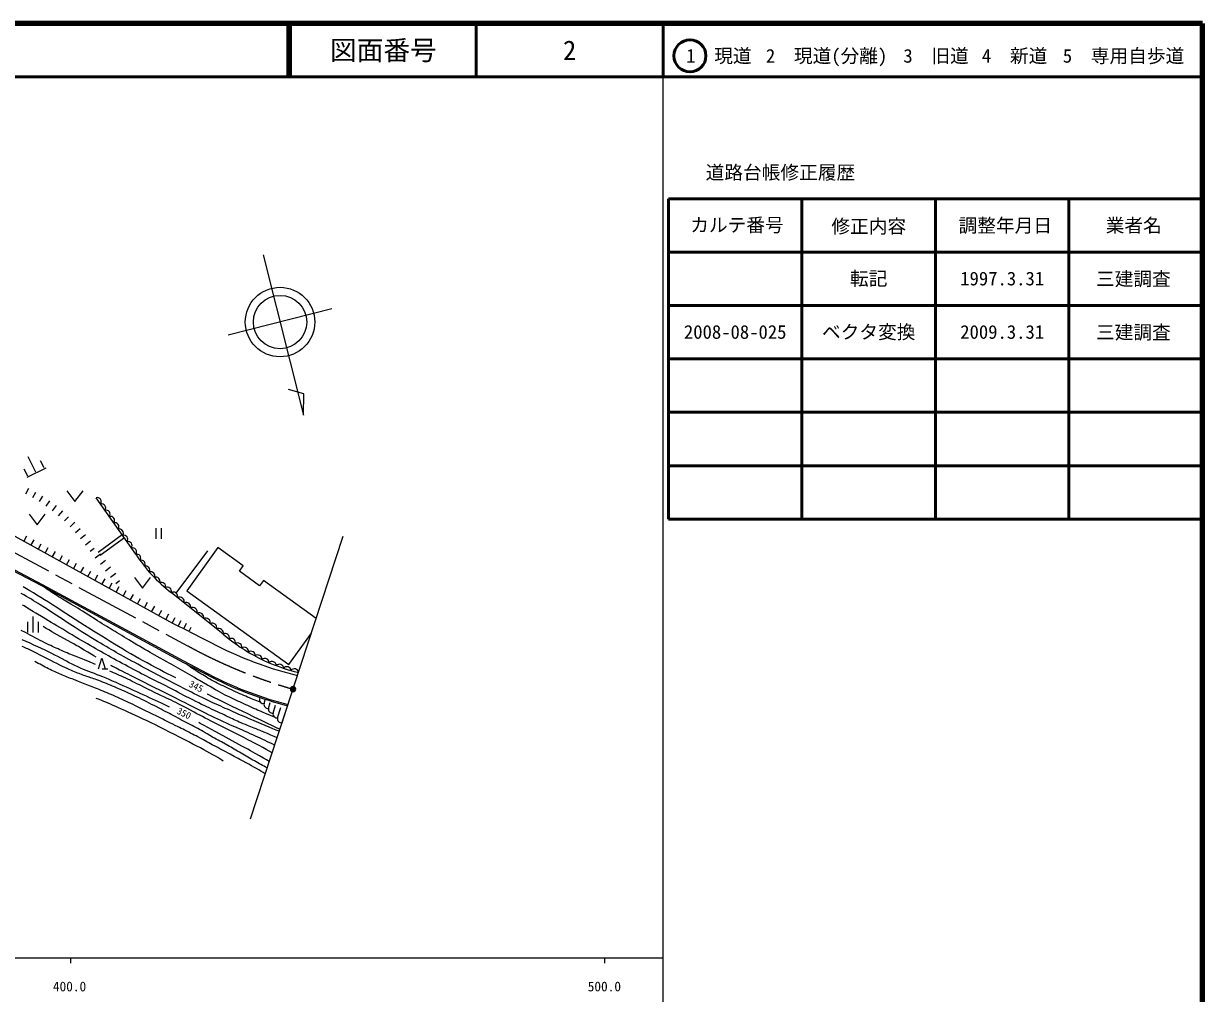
# Model space of a CAD drawing. Units: millimetres, scale not verified. Extents: x 40000 to 680000, y 20000 to 380000.
# Drawn here: x 459232 to 680000, y 198357 to 380000 of the extents above; entities that cross this region are included whole.
import ezdxf
from ezdxf.enums import TextEntityAlignment as Align

# ---------------------------------------------------------------- set-up
doc = ezdxf.new("R2010")
doc.units = ezdxf.units.MM
doc.header["$LTSCALE"] = 1000
doc.header["$PDMODE"] = 32
doc.header["$PDSIZE"] = 500
doc.linetypes.add('CHAIN', pattern=[18.5, 12, -1.5, 3.5, -1.5])
for name, color, linetype, lineweight in [('M-BGD', 7, 'Continuous', 25), ('M-BMK', 2, 'CHAIN', 13), ('M-BMK-SRVR', 3, 'Continuous', 25), ('M-TTL', 2, 'Continuous', 140), ('M-TTL-BAND', 7, 'Continuous', 25), ('M-TTL-FRAM', 2, 'Continuous', 50), ('M-TTL-LINE', 7, 'Continuous', 50)]:
    doc.layers.add(name, color=color, linetype=linetype, lineweight=lineweight)
doc.layers.add('M-OTRS', color=6, linetype='Continuous')
doc.layers.add('M-TTL-TXT', color=7, linetype='Continuous')
doc.styles.add('ＭＳ ゴシック', font='')
doc.styles.get('ＭＳ ゴシック').set_extended_font_data('MS Gothic')

msp = doc.modelspace()

# ---------------------------------------------------------------- hatches: boundary and pattern name
at = {"layer": 'M-BMK-SRVR'}
msp.add_hatch(color=256, dxfattribs=at).paths.add_polyline_path([(510190, 255339, 1), (509190, 255339, 1)])

# ---------------------------------------------------------------- linework, layer by layer
at = {"layer": 'M-BGD'}
for p, q in [((504078, 336706), (511665, 306648)), ((516956, 326549), (497564, 321653)), ((511724, 310648), (508837, 311467)), ((511665, 306648), (511724, 310648)), ((461557, 295992), (460106, 298852)), ((463078, 296765), (462407, 298088)), ((460035, 295220), (459364, 296543)), ((459906, 295028), (463477, 296801)), ((459643, 291936), (460192, 293002)), ((460946, 291227), (461543, 292267)), ((462216, 290460), (462859, 291473)), ((463450, 289637), (464138, 290620)), ((464646, 288759), (465378, 289710)), ((480253, 280613), (472832, 291204)), ((436147, 288639), (462608, 274739)), ((436263, 288860), (462726, 274959)), ((465802, 287828), (466575, 288746)), ((467667, 287624), (466914, 286847)), ((467945, 285775), (468823, 286593)), ((468941, 284672), (469844, 285462)), ((484000, 285477), (484000, 283477)), ((485000, 285477), (485000, 283477)), ((459287, 282990), (459865, 284042)), ((460616, 282259), (461194, 283311)), ((469901, 283538), (470829, 284299)), ((470825, 282374), (471777, 283105)), ((477721, 284227), (473186, 280938)), ((478132, 283661), (473597, 280372)), ((461945, 281529), (462523, 282580)), ((463274, 280798), (463852, 281850)), ((464603, 280068), (465181, 281119)), ((465931, 279337), (466510, 280389)), ((472441, 281709), (471733, 281154)), ((472669, 279961), (473613, 280702)), ((487818, 273332), (493760, 281277)), ((467260, 278607), (467838, 279658)), ((468589, 277876), (469167, 278928)), ((469918, 277145), (470496, 278197)), ((473626, 278742), (474570, 279483)), ((474583, 277522), (475527, 278263)), ((471247, 276415), (471825, 277466)), ((472576, 275684), (473154, 276736)), ((473905, 274954), (474483, 276005)), ((475540, 276303), (476484, 277044)), ((462608, 274739), (489035, 260400)), ((462726, 274959), (489152, 260621)), ((475234, 274223), (475812, 275275)), ((477202, 275660), (476486, 275098)), ((476562, 273493), (477141, 274544)), ((477891, 272762), (478469, 273814)), ((514024, 268553), (504136, 275691)), ((479220, 272031), (479798, 273083)), ((480549, 271301), (481127, 272352)), ((481878, 270570), (482456, 271622)), ((496620, 265655), (486867, 273453)), ((483207, 269840), (483785, 270891)), ((484536, 269109), (485114, 270161)), ((485864, 268379), (486443, 269430)), ((460027, 265967), (460027, 267967)), ((461027, 265967), (461027, 268967)), ((462027, 265967), (462027, 267967)), ((487566, 268702), (487034, 267735)), ((488214, 267138), (488750, 268211)), ((489234, 266628), (489770, 267701)), ((490562, 266888), (490192, 266149)), ((490254, 266118), (496391, 263024)), ((489152, 260621), (494863, 257670)), ((473981, 259177), (474981, 259177)), ((489035, 260400), (494750, 257447)), ((503456, 253790), (503404, 253536)), ((504263, 252639), (504446, 253316)), ((505109, 251745), (505435, 252841)), ((505952, 250852), (506425, 252367)), ((506793, 249960), (507414, 251892)), ((507633, 249067), (508404, 251418))]:
    msp.add_line(p, q, dxfattribs=at)
for points in [[(490254, 266118), (487193, 267648), (453972, 285912), (442915, 291540)], [(467362, 292487), (468862, 290487), (470362, 292487)], [(460256, 288114), (461756, 286114), (463256, 288114)], [(500341, 278431), (495601, 281852), (489776, 273782), (508905, 259973), (513129, 265823)], [(504136, 275691), (503438, 274725), (499643, 277464), (500341, 278431)], [(479987, 276254), (481487, 274254), (482987, 276254)], [(487755, 257452), (486985, 257833), (486216, 258219), (485448, 258612), (484680, 259011), (483913, 259416), (483146, 259827), (482378, 260244), (481609, 260667), (480839, 261097), (480067, 261533), (479297, 261975), (478530, 262422), (477765, 262876), (476999, 263335), (476232, 263801), (475461, 264273), (474685, 264753), (473901, 265239), (472306, 266233), (471482, 266751), (470634, 267291), (469768, 267846), (468894, 268410), (466293, 270093), (465459, 270630), (464655, 271143), (463889, 271626), (463154, 272085), (462438, 272528), (461742, 272957), (461065, 273371), (460407, 273771), (459768, 274157), (459149, 274528)], [(506217, 250108), (505890, 250231), (505501, 250385), (505054, 250569), (504554, 250780), (504004, 251018), (503707, 251148), (503391, 251287), (503058, 251435), (502712, 251590), (502354, 251752), (501987, 251918), (501615, 252087), (501240, 252259), (500864, 252432), (500490, 252605), (500119, 252776), (499747, 252945), (499374, 253115), (498997, 253286), (498616, 253462), (498227, 253644), (497830, 253833), (497422, 254032), (497003, 254243), (496571, 254467), (496120, 254708), (495649, 254967), (495163, 255239), (494665, 255522), (494161, 255811), (493655, 256104), (492167, 256966), (491697, 257236), (491240, 257498), (490793, 257755), (489920, 258260), (488636, 259003), (488207, 259250), (487776, 259497), (487340, 259746), (486903, 259995), (486467, 260240), (486033, 260484), (484281, 261465), (483833, 261718), (483380, 261976), (482919, 262240), (482446, 262514), (481960, 262796), (481465, 263085), (480963, 263378), (480460, 263673), (479958, 263969), (479462, 264262), (478975, 264551), (478501, 264833), (478045, 265107), (477608, 265369), (477189, 265623), (476783, 265870), (476386, 266112), (475995, 266353), (475605, 266593), (474814, 267083), (473980, 267601), (473539, 267875), (473083, 268160), (472618, 268453), (470266, 269933), (469816, 270214), (469381, 270483), (468955, 270745), (468531, 271002), (468111, 271256), (466513, 272216), (466145, 272440), (465794, 272656), (465462, 272864), (465146, 273064), (464844, 273258), (464554, 273445), (464279, 273625), (464018, 273799), (463772, 273965), (463540, 274124), (463325, 274276), (463125, 274421), (462942, 274558)], [(507101, 247447), (506541, 247672), (505914, 247928), (505230, 248210), (504495, 248517), (503716, 248845), (503304, 249019), (502869, 249204), (502416, 249397), (501950, 249596), (501474, 249800), (500994, 250006), (500513, 250213), (500037, 250419), (499570, 250622), (497830, 251383), (497414, 251566), (496998, 251750), (496580, 251936), (496155, 252127), (495721, 252325), (495273, 252531), (494809, 252748), (494326, 252976), (493827, 253214), (493315, 253461), (492793, 253714), (492265, 253972), (491734, 254233), (491203, 254495), (490675, 254758), (490154, 255018), (489643, 255274), (489144, 255526), (488655, 255774), (488172, 256021), (487693, 256267), (487214, 256514), (486732, 256765), (486244, 257019), (485747, 257280), (485237, 257548), (484712, 257825), (484166, 258113), (483599, 258413), (483018, 258722), (482426, 259037), (481830, 259356), (481234, 259676), (480644, 259993), (480066, 260306), (479504, 260612), (478964, 260908), (477959, 261460), (477485, 261721), (477023, 261978), (476566, 262233), (476109, 262491), (475646, 262755), (475171, 263029), (474679, 263317), (474163, 263623), (473618, 263950), (473046, 264298), (472454, 264662), (471851, 265036), (471242, 265416), (470635, 265796), (470038, 266172), (468899, 266892), (468372, 267225), (467875, 267542), (467401, 267847), (466946, 268142), (466505, 268429), (464824, 269530), (464406, 269801), (463146, 270611), (462339, 271131), (461937, 271389), (461530, 271647), (461116, 271907), (460689, 272170), (460247, 272438), (459785, 272713), (459300, 272996), (458795, 273288)], [(506697, 246216), (506148, 246469), (505551, 246734), (504914, 247010), (504244, 247295), (503547, 247587), (503183, 247737), (502801, 247892), (502406, 248049), (501182, 248534), (500776, 248696), (500379, 248857), (499995, 249017), (499628, 249174), (499284, 249327), (498960, 249474), (498651, 249619), (498350, 249762), (498053, 249906), (497126, 250359), (496787, 250523), (496422, 250696), (496040, 250875), (495650, 251055), (494420, 251621), (493983, 251824), (493529, 252036), (493057, 252261), (492564, 252499), (492049, 252753), (491499, 253030), (490908, 253331), (490285, 253653), (489641, 253987), (488330, 254671), (487683, 255009), (487055, 255337), (486456, 255647), (485896, 255935), (485376, 256199), (484886, 256445), (484421, 256677), (482674, 257544), (482233, 257766), (481779, 257997), (481304, 258243), (480811, 258501), (480307, 258767), (479794, 259039), (479275, 259316), (478752, 259597), (478227, 259881), (477703, 260165), (477181, 260449), (476664, 260732), (476155, 261012), (475655, 261288), (475164, 261560), (474678, 261829), (474196, 262099), (473713, 262369), (473228, 262643), (472737, 262922), (472237, 263208), (471725, 263502), (471199, 263806), (470653, 264123), (470087, 264455), (469506, 264797), (468915, 265147), (468321, 265500), (467727, 265854), (466563, 266549), (465466, 267206), (464944, 267521), (464426, 267834), (463916, 268143), (462925, 268747), (461539, 269592), (461112, 269852), (459977, 270537), (459345, 270920), (459050, 271098)], [(472717, 259964), (472234, 260161), (471721, 260369), (470612, 260817), (469714, 261181), (469398, 261308), (468407, 261704), (468067, 261841), (467724, 261982), (467379, 262124), (467035, 262270), (466693, 262418), (466354, 262567), (466019, 262715), (465684, 262865), (465349, 263017), (465011, 263172), (464667, 263332), (464316, 263499), (463955, 263672), (463582, 263854), (463195, 264045), (462785, 264252), (462349, 264474), (461894, 264709), (461429, 264953), (460959, 265200), (460492, 265447), (460035, 265690), (459595, 265925), (458798, 266353)], [(472854, 261316), (472412, 261595), (471880, 261920), (471272, 262283), (470604, 262675), (469890, 263089), (469504, 263311), (469082, 263551), (468633, 263805), (468168, 264067), (465542, 265543), (464555, 266104), (464256, 266274), (463976, 266434), (463716, 266583), (463479, 266720), (463266, 266844), (463078, 266954), (462919, 267049)], [(504849, 240581), (504563, 240734), (504273, 240891), (503981, 241051), (503685, 241214), (503388, 241380), (503088, 241549), (502786, 241720), (502482, 241893), (502177, 242067), (501870, 242244), (501560, 242424), (501245, 242609), (500928, 242798), (500608, 242989), (499965, 243375), (499644, 243566), (499325, 243756), (499009, 243941), (498696, 244122), (498388, 244297), (498085, 244467), (497786, 244633), (497489, 244796), (496285, 245454), (495972, 245627), (495651, 245807), (495322, 245993), (494985, 246185), (494643, 246382), (493594, 246987), (493241, 247190), (492887, 247391), (492535, 247589), (492185, 247782), (491838, 247972), (491491, 248158), (491145, 248342), (490798, 248525), (490451, 248707), (489046, 249440), (488687, 249628), (488329, 249818), (487616, 250197), (486897, 250579), (486531, 250773), (486159, 250970), (485778, 251170), (485387, 251374), (484984, 251583), (483678, 252255), (483219, 252491), (482755, 252728), (482290, 252963), (481829, 253196), (481375, 253422), (480933, 253640), (480507, 253847), (480095, 254044), (479693, 254234), (479299, 254418), (478911, 254597), (478529, 254771), (478151, 254941), (477776, 255108), (477402, 255272), (477028, 255435), (476652, 255596), (476273, 255757), (475891, 255917), (475507, 256075), (475125, 256230), (474745, 256382), (474371, 256531), (474005, 256674), (473649, 256813), (473305, 256945), (472976, 257070), (472666, 257184), (472375, 257288), (472100, 257382), (471834, 257470), (471319, 257639), (471061, 257725), (470795, 257816), (470520, 257916), (470229, 258025), (469642, 258251), (469352, 258364), (469058, 258479), (468757, 258601), (468443, 258731), (468113, 258871), (467762, 259026), (467385, 259196), (466979, 259386), (466527, 259603), (466026, 259851), (465488, 260122), (464926, 260408), (464353, 260702), (463227, 261281), (462700, 261551), (462213, 261798), (461781, 262014), (461405, 262200), (460783, 262509), (460516, 262640), (460267, 262760), (460026, 262875), (459784, 262987), (459530, 263100), (459256, 263219), (458952, 263348)], [(486567, 251955), (486073, 252194), (485563, 252439), (485039, 252690), (484501, 252945), (483952, 253204), (483391, 253467), (482821, 253733), (482243, 254001), (481657, 254271), (481065, 254542), (480457, 254819), (479827, 255106), (479179, 255399), (478521, 255695), (477858, 255993), (477196, 256287), (476541, 256577), (475898, 256858), (475275, 257128), (474676, 257384), (474103, 257622), (473550, 257842), (473013, 258049), (472488, 258248), (471971, 258442), (471459, 258636), (470948, 258834), (470434, 259041), (469913, 259260), (469381, 259497), (468847, 259750), (468320, 260012), (467797, 260284), (467273, 260563), (466208, 261138), (465660, 261432), (465096, 261729), (464513, 262026), (463907, 262323), (463267, 262629), (462591, 262949), (461887, 263278), (461167, 263611), (460438, 263944), (459711, 264272), (458995, 264590)], [(504479, 239500), (504086, 239738), (503681, 239979), (503261, 240225), (502823, 240479), (502363, 240742), (501893, 241007), (501414, 241274), (500911, 241552), (500366, 241850), (499761, 242177), (499428, 242357), (499072, 242547), (498698, 242746), (497914, 243162), (496719, 243795), (496335, 244000), (495966, 244196), (495610, 244387), (495262, 244575), (494580, 244944), (493910, 245306), (493577, 245486), (493242, 245665), (492906, 245845), (492565, 246026), (491879, 246389), (491535, 246571), (491190, 246752), (490845, 246933), (490499, 247113), (490153, 247293), (489808, 247471), (489462, 247648), (489116, 247824), (488772, 247997), (488430, 248167), (488089, 248335), (487749, 248501), (487064, 248834), (486718, 249002), (486368, 249172), (486012, 249346), (485650, 249524), (485283, 249707), (484912, 249892), (484157, 250270), (483388, 250655), (482998, 250849), (482606, 251044), (482210, 251240), (481812, 251435), (480165, 252241), (479743, 252445), (479322, 252649), (478902, 252850), (478485, 253047), (478073, 253240), (477667, 253427), (477264, 253610), (476861, 253790), (476458, 253967), (476058, 254141), (475661, 254312), (475269, 254479), (474882, 254643), (474501, 254803), (474128, 254959), (473764, 255111), (473409, 255258), (473063, 255400), (472725, 255536), (472394, 255669), (472067, 255799), (471745, 255926), (471109, 256175), (470160, 256546), (469847, 256667), (469536, 256785), (468616, 257133), (468314, 257249), (468013, 257366), (467713, 257484), (467416, 257605), (467122, 257726), (466833, 257846), (466548, 257965), (466266, 258084), (465984, 258205), (465702, 258329), (465417, 258456), (465128, 258588), (464834, 258725), (464533, 258868), (464226, 259018), (463917, 259170), (463605, 259327), (463290, 259488), (462971, 259654), (462648, 259824), (462320, 259998), (461989, 260178), (461652, 260363), (461310, 260553)], [(473281, 259177), (473881, 261177), (474481, 259177)], [(505779, 243417), (505256, 243722), (504673, 244050), (504034, 244401), (503341, 244775), (502596, 245171), (502202, 245377), (501791, 245590), (501364, 245809), (500924, 246034), (500472, 246264), (494338, 249377), (493794, 249655), (493258, 249929), (492733, 250199), (492215, 250468), (491697, 250740), (491180, 251014), (489652, 251825), (489156, 252087), (488669, 252341), (488193, 252587), (487729, 252823), (487282, 253045), (486852, 253254), (486435, 253453), (486029, 253645), (485628, 253832), (484833, 254203), (484430, 254392), (484021, 254587), (483600, 254790), (483167, 255004), (482724, 255225), (482276, 255452), (480917, 256142), (480470, 256367), (480029, 256587), (479598, 256799), (479179, 257001), (478769, 257194), (478364, 257384), (477965, 257569), (477572, 257749), (477185, 257924), (476805, 258093), (476432, 258256), (476068, 258411), (475712, 258560), (475365, 258701)], [(506253, 244860), (505812, 245076), (505368, 245290), (504922, 245504), (504472, 245717), (504019, 245929), (503562, 246141), (503101, 246354), (502636, 246568), (502166, 246782), (501691, 246999), (501213, 247213), (500735, 247424), (500254, 247633), (498784, 248268), (498279, 248488), (497765, 248716), (497240, 248953), (496703, 249201), (496155, 249459), (495597, 249725), (495031, 249997), (494456, 250277), (493872, 250563), (493278, 250855), (492675, 251154), (491440, 251768), (490808, 252084), (490157, 252410), (489481, 252751), (488786, 253104), (487369, 253826), (485271, 254897), (484605, 255235), (483966, 255557), (483342, 255870), (482720, 256181), (482104, 256488), (480907, 257082), (479277, 257890), (478796, 258130), (478355, 258351), (477566, 258749), (477211, 258928), (476884, 259094), (476586, 259246), (476318, 259384), (476080, 259507), (475874, 259615), (475701, 259707), (475561, 259784)], [(503582, 252892), (503258, 253015), (502926, 253143), (502589, 253276), (502246, 253413), (501898, 253555), (501545, 253700), (501188, 253850), (500827, 254003), (500463, 254159), (500096, 254319), (499722, 254484), (499339, 254654), (498948, 254830), (498553, 255009), (498155, 255192), (497758, 255377), (497363, 255563), (496974, 255750), (496592, 255936), (496220, 256122), (495856, 256307), (495498, 256492), (495144, 256677), (494794, 256864), (494449, 257051), (494107, 257240), (493769, 257430), (493435, 257622), (493104, 257815), (492776, 258011), (492451, 258209), (492130, 258408), (491813, 258609), (491499, 258812), (491189, 259016), (490882, 259222), (490578, 259429), (490278, 259638), (489982, 259849), (489689, 260063)], [(507227, 247830), (506733, 248060), (506199, 248311), (505629, 248580), (505030, 248864), (504405, 249162), (503759, 249470), (502429, 250109), (501079, 250760), (500302, 251136), (498317, 252101), (496198, 253134), (494471, 253979), (493919, 254250), (493663, 254378), (493767, 254330)], [(496632, 241886), (496343, 242075), (496000, 242289), (495605, 242526), (495162, 242784), (494674, 243063), (494144, 243359), (493576, 243672), (492974, 243999), (492339, 244340), (491676, 244692), (490957, 245069), (490164, 245481), (489312, 245920), (488418, 246377), (487499, 246844), (486573, 247312), (485654, 247773), (484760, 248218), (483908, 248639), (483113, 249028), (482359, 249392), (481616, 249746), (480889, 250088), (480180, 250417), (479492, 250734), (478829, 251036), (478193, 251323), (477588, 251595), (477017, 251850), (476482, 252089), (475980, 252311), (475506, 252518), (475061, 252710), (474646, 252887), (474260, 253048), (473905, 253194), (473581, 253324), (473288, 253439), (473029, 253537), (472802, 253619)], [(505242, 241780), (504755, 242079), (504141, 242440), (503419, 242855), (502606, 243314), (501721, 243808), (501236, 244076), (500704, 244368), (500136, 244677), (499543, 244999), (498327, 245656), (496594, 246593), (495136, 247385), (493026, 248533), (492666, 248729), (492333, 248912), (492029, 249079)]]:
    msp.add_lwpolyline(points, dxfattribs=at)
for radius in [6500, 5000]:
    msp.add_circle((507260, 324101), radius, dxfattribs=at)
for centre, radius, start, end in [((473027, 290463), 766, 325.34771, 104.68924), ((473851, 289286), 766, 325.34771, 104.68924), ((474676, 288109), 766, 325.34771, 104.68924), ((475500, 286932), 766, 325.34771, 104.68924), ((476325, 285756), 766, 325.34771, 104.68924), ((477149, 284579), 766, 325.34771, 104.68924), ((477974, 283402), 766, 325.34771, 104.68924), ((478799, 282225), 766, 325.34771, 104.68924), ((479623, 281049), 766, 325.34771, 104.68924), ((480436, 279892), 744, 323.93413, 104.20106), ((503651, 295590), 27781, 212.62427, 232.83084), ((481256, 278742), 744, 326.82078, 107.08771), ((482133, 277636), 744, 329.70743, 109.97436), ((483064, 276575), 744, 332.59408, 112.86102), ((484048, 275562), 744, 335.48074, 115.74767), ((485082, 274601), 744, 338.36739, 118.63432), ((486162, 273692), 744, 341.25404, 121.52097), ((487252, 272685), 859, 346.06473, 116.65047), ((488471, 271710), 859, 346.06473, 116.65047), ((489690, 270736), 859, 346.06473, 116.65047), ((490909, 269761), 859, 346.06473, 116.65047), ((492129, 268786), 859, 346.06473, 116.65047), ((493348, 267812), 859, 346.06473, 116.65047), ((494567, 266837), 859, 346.06473, 116.65047), ((495786, 265862), 859, 346.06473, 116.65047), ((496997, 264971), 782, 342.34524, 118.88346), ((518560, 291235), 33700, 229.37991, 256.53757), ((526581, 324471), 68464, 243.83508, 256.44544), ((498149, 264067), 782, 344.81411, 121.35234), ((499338, 263213), 782, 347.28299, 123.82122), ((500563, 262411), 782, 349.75187, 126.2901), ((501821, 261662), 782, 352.22075, 128.75898), ((503111, 260969), 782, 354.68963, 131.22786), ((504429, 260331), 782, 357.15851, 133.69673), ((505773, 259751), 782, 359.62739, 136.16561), ((507141, 259230), 782, 2.09626, 138.63449), ((508530, 258767), 782, 4.56514, 141.10337), ((509938, 258366), 782, 7.03402, 143.57225), ((525061, 317421), 67198, 243.18733, 255.9032), ((525061, 317421), 66948, 243.18829, 255.9032), ((504157, 253397), 765, 169.56995, 277.97618), ((504996, 252485), 749, 168.13702, 278.73328), ((505835, 251586), 743, 167.61345, 279.05717), ((506674, 250690), 740, 167.34922, 279.23621), ((507513, 249796), 738, 167.19178, 279.34956)]:
    msp.add_arc(centre, radius, start, end, dxfattribs=at)
at = {"layer": 'M-BMK'}
msp.add_line((420733, 300705), (489961, 263466), dxfattribs=at)
msp.add_arc((536197, 347694), 96084, 241.23619, 253.68771, dxfattribs=at)
at = {"layer": 'M-BMK-SRVR'}
for p, q in [((509846, 255814), (519083, 283975)), ((501725, 231055), (509534, 254864))]:
    msp.add_line(p, q, dxfattribs=at)
msp.add_lwpolyline([(510190, 255339, 1), (509190, 255339, 1)], format="xyb", close=True, dxfattribs=at)
at = {"layer": 'M-OTRS'}
msp.add_point((509690, 255339), dxfattribs=at)
at = {"layer": 'M-TTL'}
for p, q in [((680000, 380000), (40000, 380000)), ((680000, 20000), (680000, 380000))]:
    msp.add_line(p, q, dxfattribs=at)
at = {"layer": 'M-TTL-BAND'}
for p, q in [((579000, 20000), (579000, 370000)), ((40000, 205000), (579000, 205000)), ((468000, 205000), (468000, 204000)), ((568000, 205000), (568000, 204000))]:
    msp.add_line(p, q, dxfattribs=at)
at = {"layer": 'M-TTL-FRAM'}
for p, q in [((580000, 347197), (580000, 287197)), ((580000, 347197), (680000, 347197)), ((580000, 287197), (680000, 287197))]:
    msp.add_line(p, q, dxfattribs=at)
at = {"layer": 'M-TTL-LINE'}
for p, q in [((508747, 380000), (508747, 370000)), ((509247, 380000), (509247, 370000)), ((543997, 380000), (543997, 370000)), ((579000, 380000), (579000, 370000)), ((40000, 370000), (680000, 370000)), ((605000, 347197), (605000, 287197)), ((630000, 347197), (630000, 287197)), ((655000, 347197), (655000, 287197)), ((580000, 337197), (680000, 337197)), ((580000, 327197), (680000, 327197)), ((580000, 317197), (680000, 317197)), ((580000, 307197), (680000, 307197)), ((580000, 297197), (680000, 297197))]:
    msp.add_line(p, q, dxfattribs=at)
msp.add_circle((584031, 373958), 3000, dxfattribs=at)

# ---------------------------------------------------------------- texts
at = {"layer": 'M-BGD', "style": 'ＭＳ ゴシック'}
for s, rotation, p in [('345', 333.693, (489867, 255521)), ('350', 334.17, (487608, 250456))]:
    msp.add_text(s, height=1320, rotation=rotation, dxfattribs=at).set_placement(p, align=Align.BOTTOM_LEFT)
at = {"layer": 'M-TTL-BAND', "style": 'ＭＳ ゴシック'}
for s, p in [('400.0', (467844, 198195)), ('500.0', (568000, 198195))]:
    msp.add_text(s, height=1833, dxfattribs=at).set_placement(p, align=Align.BOTTOM_CENTER)
at = {"layer": 'M-TTL-TXT', "style": 'ＭＳ ゴシック'}
for s, height, p in [('図面番号', 3666, (526622, 375000)), ('2', 3666, (561497, 375000)), ('1\u3000現道', 2566, (589448, 373958)), ('2\u3000現道(分離)', 2566, (609619, 373958)), ('3\u3000旧道', 2566, (630121, 373958)), ('4\u3000新道', 2566, (644824, 373958)), ('5\u3000専用自歩道', 2566, (665228, 373958)), ('道路台帳修正履歴', 2566, (600968, 352113)), ('カルテ番号', 2566, (592839, 342277)), ('修正内容', 2566, (617509, 342023)), ('調整年月日', 2566, (643089, 342197)), ('業者名', 2566, (667134, 342197)), ('転記', 2566, (617500, 332245)), ('1997.3.31', 2566, (642500, 332245)), ('三建調査', 2566, (667077, 332189)), ('2008-08-025', 2566, (592500, 322245)), ('ベクタ変換', 2566, (617500, 322245)), ('2009.3.31', 2566, (642500, 322245)), ('三建調査', 2566, (667077, 322189))]:
    msp.add_text(s, height=height, dxfattribs=at).set_placement(p, align=Align.MIDDLE_CENTER)

doc.saveas('drawing.dxf')
